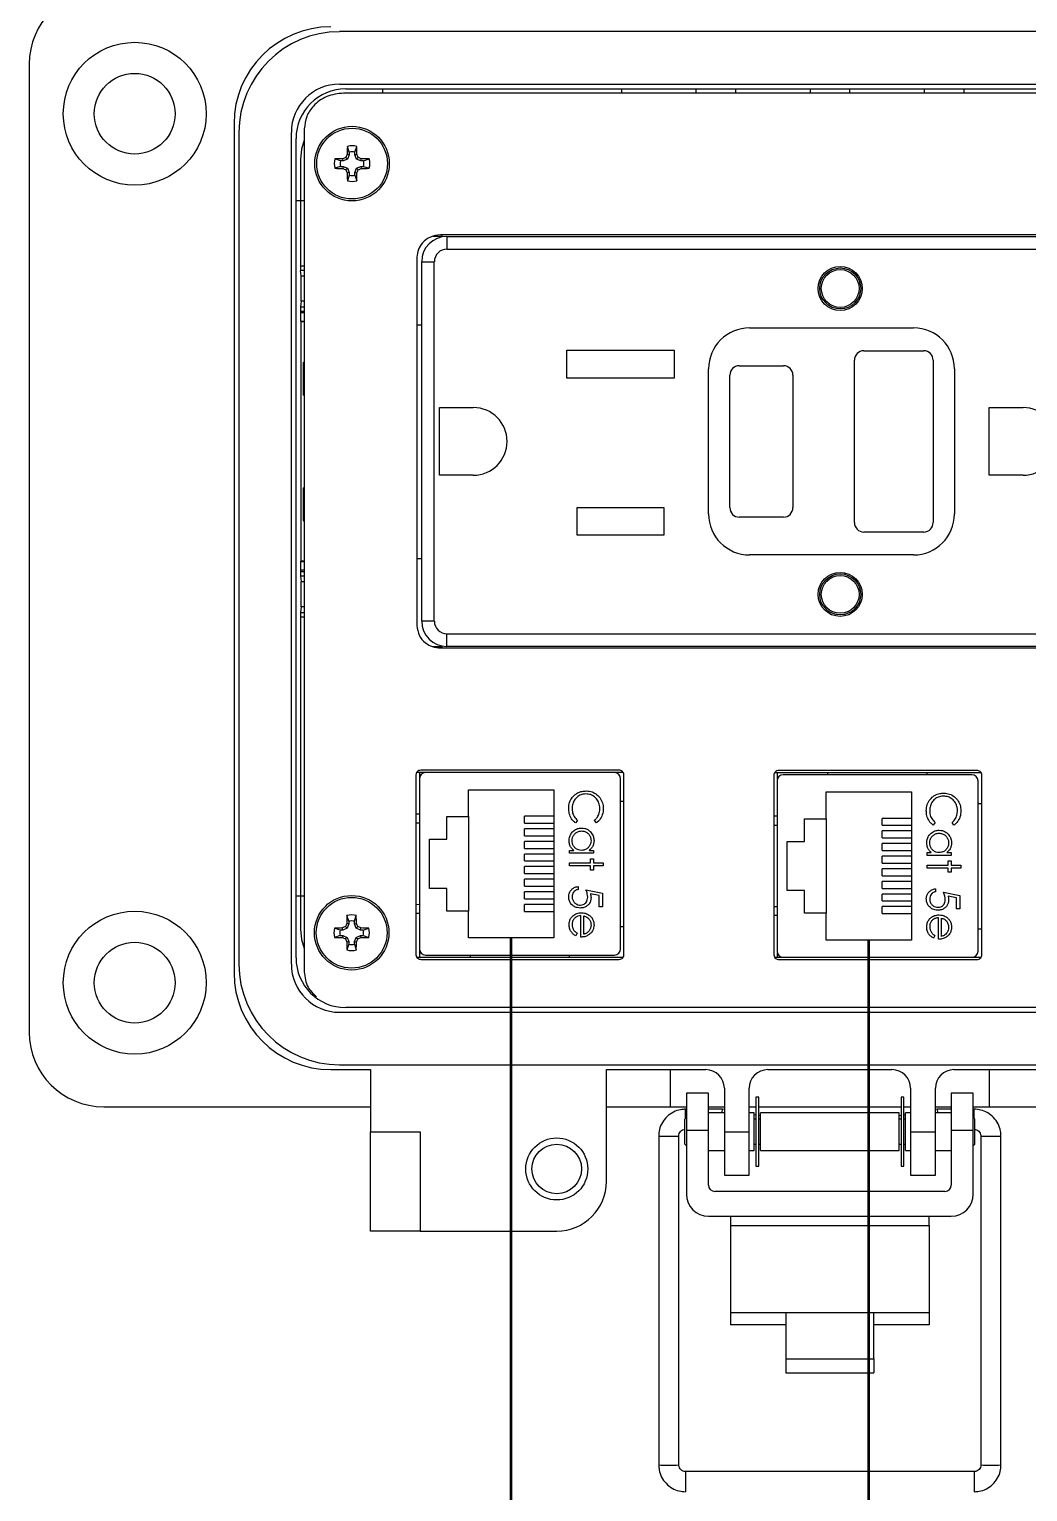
# Model space of a CAD drawing. Header units: inches. Extents: x 0 to 34, y 0 to 22.
# Drawn here: x 3.371 to 4.427, y 11.366 to 12.912 of the extents above; entities that cross this region are included whole.
import ezdxf

# ---------------------------------------------------------------- set-up
doc = ezdxf.new("R2010")
doc.units = ezdxf.units.IN
doc.header["$MEASUREMENT"] = 0
doc.layers.add('ETHERNET', color=150, linetype='Continuous', lineweight=50)

msp = doc.modelspace()

# ---------------------------------------------------------------- linework, layer by layer
at = {"color": 7, "linetype": 'Continuous', "lineweight": 25}
for p, q in [((4.7358, 12.9098), (3.6991, 12.9098)), ((3.371, 12.8755), (3.371, 11.8519)), ((3.6991, 12.8544), (4.7358, 12.8544)), ((3.7056, 12.8493), (4.7293, 12.8493)), ((3.745, 12.8448), (3.745, 12.8493)), ((3.997, 12.8493), (3.997, 12.8448)), ((4.0757, 12.8493), (4.0757, 12.8448)), ((4.1177, 12.8493), (4.1177, 12.8448)), ((4.1965, 12.8493), (4.1965, 12.8448)), ((4.2384, 12.8493), (4.2384, 12.8448)), ((4.3172, 12.8493), (4.3172, 12.8448)), ((4.3592, 12.8493), (4.3592, 12.8448)), ((4.7401, 12.8448), (3.7034, 12.8448)), ((3.5875, 12.8125), (3.5875, 11.9149)), ((3.5926, 12.8033), (3.5926, 11.9241)), ((3.648, 12.8033), (3.648, 11.9241)), ((3.6618, 12.8069), (3.6618, 11.916)), ((3.6531, 11.9306), (3.6531, 12.7968)), ((3.7094, 12.7825), (3.7073, 12.7885)), ((3.7152, 12.7825), (3.7172, 12.7885)), ((3.6578, 12.7746), (3.6578, 12.6623)), ((3.7001, 12.7732), (3.6941, 12.7753)), ((3.7029, 12.7732), (3.7001, 12.7732)), ((3.7029, 12.7732), (3.7024, 12.7755)), ((3.7075, 12.7751), (3.7029, 12.7732)), ((3.7075, 12.7751), (3.7057, 12.7768)), ((3.7094, 12.7797), (3.7071, 12.7801)), ((3.7094, 12.7797), (3.7075, 12.7751)), ((3.7094, 12.7825), (3.7094, 12.7797)), ((3.7152, 12.7797), (3.7152, 12.7825)), ((3.7152, 12.7797), (3.7174, 12.7801)), ((3.7171, 12.7751), (3.7152, 12.7797)), ((3.7171, 12.7751), (3.7188, 12.7768)), ((3.7216, 12.7732), (3.7171, 12.7751)), ((3.7216, 12.7732), (3.7221, 12.7755)), ((3.7244, 12.7732), (3.7216, 12.7732)), ((3.7244, 12.7732), (3.7304, 12.7753)), ((3.7001, 12.7674), (3.6941, 12.7653)), ((3.7001, 12.7674), (3.7029, 12.7674)), ((3.7029, 12.7674), (3.7024, 12.7651)), ((3.7029, 12.7674), (3.7075, 12.7655)), ((3.7075, 12.7655), (3.7057, 12.7638)), ((3.7094, 12.7609), (3.7071, 12.7605)), ((3.7094, 12.7581), (3.7073, 12.7521)), ((3.7075, 12.7655), (3.7094, 12.7609)), ((3.7094, 12.7609), (3.7094, 12.7581)), ((3.7152, 12.7609), (3.7171, 12.7655)), ((3.7152, 12.7609), (3.7174, 12.7605)), ((3.7152, 12.7581), (3.7152, 12.7609)), ((3.7152, 12.7581), (3.7172, 12.7521)), ((3.7171, 12.7655), (3.7216, 12.7674)), ((3.7171, 12.7655), (3.7188, 12.7638)), ((3.7216, 12.7674), (3.7221, 12.7651)), ((3.7216, 12.7674), (3.7244, 12.7674)), ((3.7244, 12.7674), (3.7304, 12.7653)), ((3.6531, 12.7312), (3.6618, 12.7312)), ((3.8077, 12.6933), (3.7981, 12.6933)), ((4.6326, 12.6949), (3.8059, 12.6949)), ((4.6326, 12.6949), (3.8059, 12.6949)), ((3.8077, 12.6933), (3.8077, 12.6949)), ((3.8126, 12.6933), (3.8126, 12.6799)), ((3.8126, 12.6933), (4.6259, 12.6933)), ((3.8126, 12.6799), (4.6259, 12.6799)), ((3.7809, 12.6714), (3.7809, 12.2819)), ((3.7859, 12.2866), (3.7859, 12.6666)), ((3.7859, 12.6666), (3.7992, 12.6666)), ((3.7992, 12.2866), (3.7992, 12.6666)), ((3.6585, 12.6516), (3.6579, 12.6573)), ((3.6585, 12.6516), (3.6618, 12.6516)), ((3.6585, 12.6247), (3.6585, 12.6516)), ((3.6585, 12.6247), (3.6579, 12.619)), ((3.6618, 12.6247), (3.6585, 12.6247)), ((3.6578, 12.614), (3.6578, 12.6128)), ((3.6579, 12.6035), (3.658, 12.6033)), ((3.658, 12.6033), (3.6618, 12.6033)), ((3.658, 12.6033), (3.658, 12.3499)), ((3.7809, 12.5999), (3.7859, 12.5999)), ((4.1326, 12.5966), (4.3059, 12.5966)), ((3.9394, 12.5729), (4.0527, 12.5729)), ((3.9394, 12.5436), (3.9394, 12.5729)), ((4.0527, 12.5729), (4.0527, 12.5436)), ((4.2534, 12.5724), (4.3167, 12.5724)), ((3.6609, 12.5599), (3.6618, 12.5608)), ((3.6609, 12.5255), (3.6609, 12.5599)), ((4.1217, 12.5566), (4.1684, 12.5566)), ((4.2434, 12.3908), (4.2434, 12.5624)), ((4.3267, 12.5624), (4.3267, 12.3908)), ((4.0527, 12.5436), (3.9394, 12.5436)), ((4.0892, 12.3999), (4.0892, 12.5533)), ((4.1117, 12.4066), (4.1117, 12.5466)), ((4.1784, 12.5466), (4.1784, 12.4066)), ((4.3492, 12.5533), (4.3492, 12.3999)), ((3.6609, 12.5255), (3.6618, 12.5257)), ((3.8046, 12.5124), (3.8404, 12.5124)), ((3.8046, 12.4408), (3.8046, 12.5124)), ((4.3859, 12.5124), (4.4217, 12.5124)), ((4.3859, 12.4408), (4.3859, 12.5124)), ((3.8404, 12.4408), (3.8046, 12.4408)), ((4.4217, 12.4408), (4.3859, 12.4408)), ((3.6609, 12.3933), (3.6609, 12.4277)), ((3.6618, 12.4275), (3.6609, 12.4277)), ((3.9502, 12.4069), (4.0419, 12.4069)), ((3.9502, 12.3776), (3.9502, 12.4069)), ((4.0419, 12.4069), (4.0419, 12.3776)), ((3.6618, 12.3924), (3.6609, 12.3933)), ((4.1684, 12.3966), (4.1217, 12.3966)), ((4.0419, 12.3776), (3.9502, 12.3776)), ((4.3167, 12.3808), (4.2534, 12.3808)), ((4.3059, 12.3566), (4.1326, 12.3566)), ((3.6578, 12.3404), (3.6578, 12.3392)), ((3.6579, 12.3498), (3.658, 12.3499)), ((3.6618, 12.3499), (3.658, 12.3499)), ((3.7859, 12.3524), (3.7809, 12.3524)), ((3.6579, 12.3343), (3.6585, 12.3285)), ((3.6585, 12.3285), (3.6618, 12.3285)), ((3.6585, 12.3016), (3.6585, 12.3285)), ((3.6585, 12.3016), (3.6579, 12.2959)), ((3.6618, 12.3016), (3.6585, 12.3016)), ((3.6578, 12.2909), (3.6578, 11.9609)), ((3.7992, 12.2866), (3.7859, 12.2866)), ((3.8126, 12.2733), (4.6259, 12.2733)), ((3.8126, 12.2599), (3.8126, 12.2733)), ((3.7969, 12.2599), (3.8077, 12.2599)), ((3.8059, 12.2583), (4.6326, 12.2583)), ((3.8077, 12.2583), (3.8077, 12.2599)), ((4.6259, 12.2599), (3.8126, 12.2599)), ((3.7798, 12.124), (3.7798, 11.934)), ((3.7901, 12.1265), (3.7806, 12.1265)), ((3.7835, 12.1265), (3.7835, 11.9315)), ((3.9944, 12.129), (3.7852, 12.129)), ((3.9896, 12.1265), (3.7901, 12.1265)), ((3.999, 12.1265), (3.9896, 12.1265)), ((3.9998, 11.934), (3.9998, 12.124)), ((4.1583, 12.1238), (4.1583, 11.9338)), ((4.3774, 12.1263), (4.1591, 12.1263)), ((4.1619, 12.1263), (4.1619, 12.1197)), ((4.3729, 12.1288), (4.1636, 12.1288)), ((4.3676, 12.1242), (4.1682, 12.1242)), ((4.2154, 12.1242), (4.2154, 12.1263)), ((4.3204, 12.1242), (4.3204, 12.1263)), ((4.3783, 11.9338), (4.3783, 12.1238)), ((3.7835, 12.12), (3.7835, 11.9402)), ((3.8355, 12.1084), (3.9255, 12.1084)), ((3.8355, 12.0801), (3.8355, 12.1084)), ((3.9255, 12.1084), (3.9255, 11.9517)), ((3.9961, 11.9402), (3.9961, 12.12)), ((4.1616, 12.1177), (4.1616, 11.9379)), ((4.2136, 12.1061), (4.3036, 12.1061)), ((4.2136, 12.0778), (4.2136, 12.1061)), ((4.3036, 12.1061), (4.3036, 11.9494)), ((4.3742, 11.9379), (4.3742, 12.1177)), ((3.9961, 12.0964), (3.9998, 12.0964)), ((4.3742, 12.094), (4.3783, 12.094)), ((3.7835, 12.0826), (3.7798, 12.0826)), ((3.8125, 12.0801), (3.8355, 12.0801)), ((3.8125, 12.0561), (3.8125, 12.0801)), ((3.8355, 12.0801), (3.8355, 11.9801)), ((3.8946, 12.0731), (3.8946, 12.0804)), ((3.9255, 12.0804), (3.8946, 12.0804)), ((3.9507, 12.076), (3.9486, 12.0733)), ((3.9706, 12.0733), (3.9685, 12.076)), ((4.1616, 12.0803), (4.1583, 12.0803)), ((4.1906, 12.0778), (4.2136, 12.0778)), ((4.1906, 12.0538), (4.1906, 12.0778)), ((4.2136, 12.0778), (4.2136, 11.9778)), ((4.2727, 12.0708), (4.2727, 12.0781)), ((4.3036, 12.0781), (4.2727, 12.0781)), ((3.8946, 12.0731), (3.9255, 12.0731)), ((3.8946, 12.0597), (3.8946, 12.0671)), ((3.9255, 12.0671), (3.8946, 12.0671)), ((3.8946, 12.0597), (3.9255, 12.0597)), ((4.2727, 12.0708), (4.3036, 12.0708)), ((4.2727, 12.0574), (4.2727, 12.0648)), ((4.3036, 12.0648), (4.2727, 12.0648)), ((4.3288, 12.0737), (4.3267, 12.0709)), ((4.3487, 12.0709), (4.3466, 12.0737)), ((3.7942, 12.0561), (3.8125, 12.0561)), ((3.7942, 12.0041), (3.7942, 12.0561)), ((3.8946, 12.0464), (3.8946, 12.0538)), ((3.9255, 12.0538), (3.8946, 12.0538)), ((3.8946, 12.0464), (3.9255, 12.0464)), ((3.9423, 12.0443), (3.9466, 12.0443)), ((3.9423, 12.0412), (3.9423, 12.0443)), ((3.9629, 12.0443), (3.9676, 12.0443)), ((3.9676, 12.0443), (3.9676, 12.0412)), ((4.1723, 12.0538), (4.1906, 12.0538)), ((4.1723, 12.0018), (4.1723, 12.0538)), ((4.2727, 12.0574), (4.3036, 12.0574)), ((4.2727, 12.0441), (4.2727, 12.0514)), ((4.3036, 12.0514), (4.2727, 12.0514)), ((4.2727, 12.0441), (4.3036, 12.0441)), ((3.8946, 12.0331), (3.8946, 12.0404)), ((3.9255, 12.0404), (3.8946, 12.0404)), ((3.8946, 12.0331), (3.9255, 12.0331)), ((3.9676, 12.0412), (3.9423, 12.0412)), ((3.9423, 12.031), (3.9645, 12.031)), ((3.9423, 12.0279), (3.9423, 12.031)), ((3.9645, 12.0354), (3.9676, 12.0354)), ((3.9645, 12.031), (3.9645, 12.0354)), ((3.9676, 12.0354), (3.9676, 12.031)), ((3.9676, 12.031), (3.9779, 12.031)), ((3.9779, 12.031), (3.9779, 12.0279)), ((4.2727, 12.0308), (4.2727, 12.0381)), ((4.3036, 12.0381), (4.2727, 12.0381)), ((4.2727, 12.0308), (4.3036, 12.0308)), ((4.3203, 12.042), (4.3247, 12.042)), ((4.3203, 12.0389), (4.3203, 12.042)), ((4.3457, 12.0389), (4.3203, 12.0389)), ((4.3203, 12.0286), (4.3426, 12.0286)), ((4.3203, 12.0255), (4.3203, 12.0286)), ((4.341, 12.042), (4.3457, 12.042)), ((4.3426, 12.0331), (4.3457, 12.0331)), ((4.3426, 12.0286), (4.3426, 12.0331)), ((4.3457, 12.042), (4.3457, 12.0389)), ((4.3457, 12.0331), (4.3457, 12.0286)), ((4.3457, 12.0286), (4.3559, 12.0286)), ((4.3559, 12.0286), (4.3559, 12.0255)), ((3.8946, 12.0197), (3.8946, 12.0271)), ((3.9255, 12.0271), (3.8946, 12.0271)), ((3.8946, 12.0197), (3.9255, 12.0197)), ((3.8946, 12.0064), (3.8946, 12.0138)), ((3.9255, 12.0138), (3.8946, 12.0138)), ((3.9645, 12.0279), (3.9423, 12.0279)), ((3.9645, 12.0234), (3.9645, 12.0279)), ((3.9676, 12.0234), (3.9645, 12.0234)), ((3.9676, 12.0279), (3.9676, 12.0234)), ((3.9779, 12.0279), (3.9676, 12.0279)), ((4.2727, 12.0174), (4.2727, 12.0248)), ((4.3036, 12.0248), (4.2727, 12.0248)), ((4.2727, 12.0174), (4.3036, 12.0174)), ((4.3426, 12.0255), (4.3203, 12.0255)), ((4.3426, 12.0211), (4.3426, 12.0255)), ((4.3457, 12.0211), (4.3426, 12.0211)), ((4.3457, 12.0255), (4.3457, 12.0211)), ((4.3559, 12.0255), (4.3457, 12.0255)), ((3.8125, 12.0041), (3.7942, 12.0041)), ((3.8125, 11.9801), (3.8125, 12.0041)), ((3.8946, 12.0064), (3.9255, 12.0064)), ((3.8946, 11.9931), (3.8946, 12.0004)), ((3.9255, 12.0004), (3.8946, 12.0004)), ((3.9512, 12.006), (3.9512, 12.0029)), ((3.9596, 12.0025), (3.977, 11.9989)), ((3.9734, 11.9965), (3.9643, 11.9984)), ((3.977, 11.9989), (3.977, 11.9847)), ((4.1906, 12.0018), (4.1723, 12.0018)), ((4.1906, 11.9778), (4.1906, 12.0018)), ((4.2727, 12.0041), (4.2727, 12.0114)), ((4.3036, 12.0114), (4.2727, 12.0114)), ((4.2727, 12.0041), (4.3036, 12.0041)), ((4.2727, 11.9908), (4.2727, 11.9981)), ((4.3036, 11.9981), (4.2727, 11.9981)), ((4.3292, 12.0037), (4.3292, 12.0006)), ((4.3377, 12.0002), (4.355, 11.9966)), ((3.6531, 11.9962), (3.6618, 11.9962)), ((3.8946, 11.9931), (3.9255, 11.9931)), ((3.8946, 11.9797), (3.8946, 11.9871)), ((3.9255, 11.9871), (3.8946, 11.9871)), ((3.9734, 11.9847), (3.9734, 11.9965)), ((3.977, 11.9847), (3.9734, 11.9847)), ((4.2727, 11.9908), (4.3036, 11.9908)), ((4.2727, 11.9774), (4.2727, 11.9848)), ((4.3036, 11.9848), (4.2727, 11.9848)), ((4.3515, 11.9942), (4.3424, 11.996)), ((4.3515, 11.9824), (4.3515, 11.9942)), ((4.355, 11.9824), (4.3515, 11.9824)), ((4.355, 11.9966), (4.355, 11.9824)), ((3.709, 11.9665), (3.7067, 11.967)), ((3.709, 11.9693), (3.7069, 11.9753)), ((3.709, 11.9665), (3.7071, 11.962)), ((3.709, 11.9693), (3.709, 11.9665)), ((3.7148, 11.9693), (3.7168, 11.9753)), ((3.7148, 11.9665), (3.7148, 11.9693)), ((3.7148, 11.9665), (3.717, 11.967)), ((3.7167, 11.962), (3.7148, 11.9665)), ((3.7835, 11.9776), (3.7798, 11.9776)), ((3.8355, 11.9801), (3.8125, 11.9801)), ((3.8355, 11.9517), (3.8355, 11.9801)), ((3.8946, 11.9797), (3.9255, 11.9797)), ((3.9543, 11.9526), (3.9543, 11.9753)), ((3.9574, 11.9557), (3.9574, 11.975)), ((4.1616, 11.9753), (4.1583, 11.9753)), ((4.2136, 11.9778), (4.1906, 11.9778)), ((4.2136, 11.9494), (4.2136, 11.9778)), ((4.2727, 11.9774), (4.3036, 11.9774)), ((4.3323, 11.9503), (4.3323, 11.973)), ((4.3355, 11.9534), (4.3355, 11.9727)), ((3.6997, 11.9601), (3.6937, 11.9621)), ((3.6997, 11.9542), (3.6937, 11.9522)), ((3.7025, 11.9601), (3.6997, 11.9601)), ((3.6997, 11.9542), (3.7025, 11.9542)), ((3.7025, 11.9601), (3.702, 11.9623)), ((3.7025, 11.9542), (3.702, 11.952)), ((3.7071, 11.962), (3.7025, 11.9601)), ((3.7025, 11.9542), (3.7071, 11.9523)), ((3.7071, 11.962), (3.7053, 11.9637)), ((3.7071, 11.9523), (3.7053, 11.9506)), ((3.7071, 11.9523), (3.709, 11.9478)), ((3.7148, 11.9478), (3.7167, 11.9523)), ((3.7167, 11.962), (3.7184, 11.9637)), ((3.7212, 11.9601), (3.7167, 11.962)), ((3.7167, 11.9523), (3.7212, 11.9542)), ((3.7167, 11.9523), (3.7184, 11.9506)), ((3.7212, 11.9601), (3.7217, 11.9623)), ((3.724, 11.9601), (3.7212, 11.9601)), ((3.7212, 11.9542), (3.7217, 11.952)), ((3.7212, 11.9542), (3.724, 11.9542)), ((3.724, 11.9601), (3.73, 11.9621)), ((3.724, 11.9542), (3.73, 11.9522)), ((3.9255, 11.9517), (3.8355, 11.9517)), ((3.9503, 11.9567), (3.9488, 11.954)), ((3.9961, 11.9638), (3.9998, 11.9638)), ((4.3283, 11.9544), (4.3269, 11.9516)), ((4.3742, 11.9615), (4.3783, 11.9615)), ((3.709, 11.9478), (3.7067, 11.9473)), ((3.709, 11.945), (3.7069, 11.939)), ((3.709, 11.9478), (3.709, 11.945)), ((3.7148, 11.9478), (3.717, 11.9473)), ((3.7148, 11.945), (3.7148, 11.9478)), ((3.7148, 11.945), (3.7168, 11.939)), ((4.1619, 11.9358), (4.1619, 11.9313)), ((4.3036, 11.9494), (4.2136, 11.9494)), ((3.7806, 11.9315), (3.999, 11.9315)), ((3.7852, 11.929), (3.9944, 11.929)), ((3.7901, 11.9336), (3.9896, 11.9336)), ((3.8373, 11.9336), (3.8373, 11.9315)), ((3.9423, 11.9315), (3.9423, 11.9336)), ((4.1591, 11.9313), (4.1682, 11.9313)), ((4.1636, 11.9288), (4.3729, 11.9288)), ((4.1682, 11.9313), (4.3676, 11.9313)), ((4.3676, 11.9313), (4.3774, 11.9313)), ((4.7293, 11.8781), (3.7056, 11.8781)), ((4.7358, 11.873), (3.6991, 11.873)), ((3.6899, 11.8125), (3.7319, 11.8125)), ((3.6991, 11.8176), (4.7358, 11.8176)), ((3.7319, 11.8125), (3.7319, 11.7469)), ((3.9812, 11.8125), (4.0862, 11.8125)), ((3.9812, 11.6944), (3.9812, 11.8125)), ((4.0491, 11.7731), (4.0491, 11.8125)), ((4.1518, 11.8125), (4.2831, 11.8125)), ((4.3487, 11.8125), (4.745, 11.8125)), ((4.3858, 11.8125), (4.3858, 11.7731)), ((4.0891, 11.7876), (4.0658, 11.7876)), ((4.0658, 11.7876), (4.0658, 11.7482)), ((4.0891, 11.7482), (4.0891, 11.7876)), ((4.1059, 11.7928), (4.1059, 11.7469)), ((4.1321, 11.7469), (4.1321, 11.7928)), ((4.1422, 11.7835), (4.1393, 11.7835)), ((4.1393, 11.7835), (4.1393, 11.7103)), ((4.1422, 11.7103), (4.1422, 11.7835)), ((4.2956, 11.7835), (4.2927, 11.7835)), ((4.2927, 11.7835), (4.2927, 11.7103)), ((4.2956, 11.7103), (4.2956, 11.7835)), ((4.3028, 11.7928), (4.3028, 11.7469)), ((4.329, 11.7469), (4.329, 11.7928)), ((4.3691, 11.7876), (4.3458, 11.7876)), ((4.3458, 11.7876), (4.3458, 11.7482)), ((4.3691, 11.7482), (4.3691, 11.7876)), ((3.4497, 11.7731), (3.7319, 11.7731)), ((3.9812, 11.7731), (4.0491, 11.7731)), ((4.0491, 11.7731), (4.0658, 11.7731)), ((4.0658, 11.7707), (4.0649, 11.7707)), ((4.0891, 11.7731), (4.1059, 11.7731)), ((4.1039, 11.7707), (4.0891, 11.7707)), ((4.1059, 11.7669), (4.0891, 11.7669)), ((4.1059, 11.7703), (4.1039, 11.7707)), ((4.1321, 11.7731), (4.1393, 11.7731)), ((4.1374, 11.7669), (4.1321, 11.7669)), ((4.1374, 11.7469), (4.1374, 11.7669)), ((4.1422, 11.7731), (4.2927, 11.7731)), ((4.2908, 11.7669), (4.1441, 11.7669)), ((4.1441, 11.7469), (4.1441, 11.7669)), ((4.2908, 11.7469), (4.2908, 11.7669)), ((4.2956, 11.7731), (4.3028, 11.7731)), ((4.3028, 11.7669), (4.2975, 11.7669)), ((4.2975, 11.7469), (4.2975, 11.7669)), ((4.329, 11.7731), (4.3458, 11.7731)), ((4.331, 11.7707), (4.329, 11.7703)), ((4.3458, 11.7669), (4.329, 11.7669)), ((4.3458, 11.7707), (4.331, 11.7707)), ((4.3691, 11.7731), (4.3858, 11.7731)), ((4.37, 11.7707), (4.3691, 11.7707)), ((4.3858, 11.7731), (4.9852, 11.7731)), ((4.0658, 11.762), (4.0641, 11.7602)), ((4.0641, 11.7336), (4.0641, 11.7602)), ((4.1393, 11.7644), (4.1374, 11.7648)), ((4.1393, 11.7602), (4.1374, 11.7602)), ((4.1441, 11.7636), (4.1422, 11.7639)), ((4.1441, 11.7602), (4.1422, 11.7602)), ((4.2927, 11.7639), (4.2908, 11.7636)), ((4.2927, 11.7602), (4.2908, 11.7602)), ((4.2975, 11.7648), (4.2956, 11.7644)), ((4.2975, 11.7602), (4.2956, 11.7602)), ((4.3709, 11.7602), (4.3691, 11.762)), ((4.3709, 11.7469), (4.3709, 11.7602)), ((3.7319, 11.7469), (3.7844, 11.7469)), ((3.7319, 11.6419), (3.7319, 11.7469)), ((3.7844, 11.7469), (3.7844, 11.6419)), ((4.0365, 11.7423), (4.0365, 11.3946)), ((4.0578, 11.3946), (4.0578, 11.7423)), ((4.0658, 11.7482), (4.0658, 11.6808)), ((4.0891, 11.7482), (4.0658, 11.7482)), ((4.0891, 11.6904), (4.0891, 11.7482)), ((4.1059, 11.7469), (4.1321, 11.7469)), ((4.1059, 11.7469), (4.1059, 11.701)), ((4.1321, 11.701), (4.1321, 11.7469)), ((4.1374, 11.7269), (4.1374, 11.7469)), ((4.1441, 11.7269), (4.1441, 11.7469)), ((4.2908, 11.7269), (4.2908, 11.7469)), ((4.2975, 11.7269), (4.2975, 11.7469)), ((4.3028, 11.7469), (4.329, 11.7469)), ((4.3028, 11.7469), (4.3028, 11.701)), ((4.329, 11.701), (4.329, 11.7469)), ((4.3691, 11.7482), (4.3458, 11.7482)), ((4.3458, 11.7482), (4.3458, 11.6904)), ((4.3691, 11.6808), (4.3691, 11.7482)), ((4.3709, 11.7336), (4.3709, 11.7469)), ((4.3771, 11.7423), (4.3771, 11.3946)), ((4.3984, 11.3946), (4.3984, 11.7423)), ((4.0641, 11.7336), (4.0658, 11.7318)), ((4.0891, 11.7269), (4.1059, 11.7269)), ((4.1321, 11.7269), (4.1374, 11.7269)), ((4.1374, 11.7336), (4.1393, 11.7336)), ((4.1422, 11.7336), (4.1441, 11.7336)), ((4.1441, 11.7269), (4.2908, 11.7269)), ((4.2908, 11.7336), (4.2927, 11.7336)), ((4.2956, 11.7336), (4.2975, 11.7336)), ((4.2975, 11.7269), (4.3028, 11.7269)), ((4.329, 11.7269), (4.3458, 11.7269)), ((4.3691, 11.7318), (4.3709, 11.7336)), ((4.1393, 11.7103), (4.1422, 11.7103)), ((4.2927, 11.7103), (4.2956, 11.7103)), ((4.1059, 11.701), (4.1321, 11.701)), ((4.3028, 11.701), (4.329, 11.701)), ((4.3391, 11.6837), (4.0958, 11.6837)), ((4.0891, 11.6575), (4.3458, 11.6575)), ((4.1125, 11.6575), (4.1125, 11.6476)), ((4.3225, 11.6476), (4.3225, 11.6575)), ((3.7844, 11.6419), (3.7319, 11.6419)), ((3.7844, 11.6419), (3.9287, 11.6419)), ((4.1125, 11.6476), (4.1125, 11.5559)), ((4.1125, 11.6476), (4.3225, 11.6476)), ((4.3225, 11.6476), (4.3225, 11.5559)), ((4.1125, 11.5559), (4.1708, 11.5559)), ((4.1125, 11.5559), (4.1125, 11.5427)), ((4.1708, 11.5559), (4.2641, 11.5559)), ((4.1708, 11.5559), (4.1708, 11.5068)), ((4.2641, 11.5068), (4.2641, 11.5559)), ((4.2641, 11.5559), (4.3225, 11.5559)), ((4.3225, 11.5559), (4.3225, 11.5427)), ((4.1708, 11.5427), (4.1125, 11.5427)), ((4.3225, 11.5427), (4.2641, 11.5427)), ((4.1708, 11.5068), (4.2641, 11.5068)), ((4.1708, 11.5068), (4.1708, 11.492)), ((4.2641, 11.5068), (4.2641, 11.492)), ((4.1708, 11.492), (4.2641, 11.492)), ((4.37, 11.3876), (4.0649, 11.3876))]:
    msp.add_line(p, q, dxfattribs=at)
at = {"color": 8, "linetype": 'Continuous', "lineweight": 25}
for p, q in [((3.6578, 12.6623), (3.6618, 12.6623)), ((3.6618, 12.6573), (3.6579, 12.6573)), ((3.6579, 12.619), (3.6618, 12.619)), ((3.6618, 12.614), (3.6578, 12.614)), ((3.6578, 12.6128), (3.6618, 12.6128)), ((3.6618, 12.6035), (3.6579, 12.6035)), ((3.6618, 12.3404), (3.6578, 12.3404)), ((3.6578, 12.3392), (3.6618, 12.3392)), ((3.6579, 12.3498), (3.6618, 12.3498)), ((3.6618, 12.3343), (3.6579, 12.3343)), ((3.6579, 12.2959), (3.6618, 12.2959)), ((3.6618, 12.2909), (3.6578, 12.2909)), ((3.7835, 12.073), (3.7798, 12.0729)), ((4.1616, 12.0707), (4.1583, 12.0706)), ((3.7798, 11.9873), (3.7835, 11.9871)), ((4.1583, 11.985), (4.1616, 11.9848)), ((4.0649, 11.7611), (4.0649, 11.7707)), ((4.37, 11.7611), (4.37, 11.7707)), ((4.0649, 11.3876), (4.0649, 11.3663)), ((4.37, 11.3876), (4.37, 11.3663))]:
    msp.add_line(p, q, dxfattribs=at)
at = {"color": 7, "linetype": 'Continuous', "lineweight": 25, "flags": 128}
for points in [[(3.6618, 12.7952), (3.6589, 12.7856), (3.6578, 12.7746)], [(3.6578, 11.9609), (3.6589, 11.95), (3.6618, 11.9404)]]:
    msp.add_lwpolyline(points, dxfattribs=at)
at = {"color": 7, "linetype": 'Continuous', "lineweight": 25}
for centre, radius in [((3.4825, 12.823), 0.0755), ((3.4825, 12.823), 0.0427), ((3.7123, 12.7703), 0.0394), ((3.7123, 12.7703), 0.0374), ((4.2284, 12.6383), 0.0233), ((4.2284, 12.6383), 0.0217), ((4.2284, 12.6383), 0.02), ((4.2284, 12.3149), 0.0233), ((4.2284, 12.3149), 0.0217), ((4.2284, 12.3149), 0.02), ((3.7119, 11.9572), 0.0394), ((3.7119, 11.9572), 0.0374), ((3.4825, 11.9044), 0.0755), ((3.4825, 11.9044), 0.0427), ((3.9287, 11.7075), 0.0328), ((3.9287, 11.7075), 0.0262)]:
    msp.add_circle(centre, radius, dxfattribs=at)
for centre, radius, start, end in [((3.4497, 12.8755), 0.0787, 90, 180), ((3.6899, 12.8125), 0.1024, 90, 180), ((3.6991, 12.8033), 0.1064, 90, 180), ((3.6991, 12.8033), 0.051, 90, 180), ((3.7056, 12.7968), 0.0525, 90, 180), ((4.303, 12.7711), 0.5959, 178.333, 179.1348), ((3.7123, 12.7703), 0.0188, 74.6957, 105.3043), ((3.1216, 12.7711), 0.5959, 0.8652, 1.667), ((3.7123, 12.7703), 0.0188, 164.6957, 195.3043), ((3.7114, 12.1796), 0.5959, 90.8652, 91.667), ((3.7123, 12.7703), 0.0125, 166.5643, 193.4357), ((3.9558, 12.1823), 0.645, 112.8106, 113.127), ((4.3003, 12.5268), 0.645, 156.873, 157.1894), ((3.7123, 12.7703), 0.0125, 76.5643, 103.4357), ((3.1242, 12.5268), 0.645, 22.8106, 23.127), ((3.4688, 12.1823), 0.645, 66.873, 67.1894), ((3.7131, 12.1796), 0.5959, 88.333, 89.1348), ((3.7123, 12.7703), 0.0125, 346.5643, 13.4357), ((3.7123, 12.7703), 0.0188, 344.6957, 15.3043), ((3.7114, 13.361), 0.5959, 268.333, 269.1348), ((3.9558, 13.3583), 0.645, 246.873, 247.1894), ((4.3003, 13.0138), 0.645, 202.8106, 203.127), ((4.303, 12.7695), 0.5959, 180.8652, 181.667), ((3.7123, 12.7703), 0.0125, 256.5643, 283.4357), ((3.1216, 12.7695), 0.5959, 358.333, 359.1348), ((3.1242, 13.0138), 0.645, 336.873, 337.1894), ((3.4688, 13.3583), 0.645, 292.8106, 293.127), ((3.7131, 13.361), 0.5959, 270.8652, 271.667), ((3.7123, 12.7703), 0.0188, 254.6957, 285.3043), ((3.8126, 12.6666), 0.0267, 90, 180), ((3.8126, 12.6666), 0.0133, 90, 180), ((4.1326, 12.5533), 0.0433, 90, 180), ((4.3059, 12.5533), 0.0433, 0, 90), ((4.2534, 12.5624), 0.01, 90, 180), ((4.3167, 12.5624), 0.01, 0, 90), ((4.1217, 12.5466), 0.01, 90, 180), ((4.1684, 12.5466), 0.01, 0, 90), ((3.8404, 12.4766), 0.0358, 270, 90), ((4.4217, 12.4766), 0.0358, 270, 90), ((4.1326, 12.3999), 0.0433, 180, 270), ((4.1217, 12.4066), 0.01, 180, 270), ((4.1684, 12.4066), 0.01, 270, 0), ((4.3059, 12.3999), 0.0433, 270, 0), ((4.2534, 12.3908), 0.01, 180, 270), ((4.3167, 12.3908), 0.01, 270, 0), ((3.8126, 12.2866), 0.0267, 180, 270), ((3.8126, 12.2866), 0.0133, 180, 270), ((3.7901, 12.12), 0.00656, 90, 180), ((3.9896, 12.12), 0.00656, 0, 90), ((4.1682, 12.1177), 0.00656, 90, 180), ((4.3676, 12.1177), 0.00656, 0, 90), ((4.2999, 11.7136), 0.645, 156.873, 157.1894), ((4.3026, 11.958), 0.5959, 178.333, 179.1348), ((3.7119, 11.9572), 0.0188, 74.6957, 105.3043), ((3.7119, 11.9572), 0.0125, 76.5643, 103.4357), ((3.1211, 11.958), 0.5959, 0.8652, 1.667), ((3.1238, 11.7136), 0.645, 22.8106, 23.127), ((3.7119, 11.9572), 0.0188, 164.6957, 195.3043), ((3.711, 11.3664), 0.5959, 90.8652, 91.667), ((3.711, 12.5479), 0.5959, 268.333, 269.1348), ((3.7119, 11.9572), 0.0125, 166.5643, 193.4357), ((3.9554, 11.3691), 0.645, 112.8106, 113.127), ((3.9554, 12.5452), 0.645, 246.873, 247.1894), ((3.4683, 11.3691), 0.645, 66.873, 67.1894), ((3.4683, 12.5452), 0.645, 292.8106, 293.127), ((3.7127, 11.3664), 0.5959, 88.333, 89.1348), ((3.7127, 12.5479), 0.5959, 270.8652, 271.667), ((3.7119, 11.9572), 0.0125, 346.5643, 13.4357), ((3.7119, 11.9572), 0.0188, 344.6957, 15.3043), ((4.2999, 12.2007), 0.645, 202.8106, 203.127), ((4.3026, 11.9563), 0.5959, 180.8652, 181.667), ((3.7119, 11.9572), 0.0188, 254.6957, 285.3043), ((3.7119, 11.9572), 0.0125, 256.5643, 283.4357), ((3.1211, 11.9563), 0.5959, 358.333, 359.1348), ((3.1238, 12.2007), 0.645, 336.873, 337.1894), ((3.7901, 11.9402), 0.00656, 180, 270), ((3.9896, 11.9402), 0.00656, 270, 0), ((4.1682, 11.9379), 0.00656, 180, 270), ((4.3676, 11.9379), 0.00656, 270, 0), ((3.6991, 11.9241), 0.1064, 180, 270), ((3.6991, 11.9241), 0.051, 180, 270), ((3.7056, 11.9306), 0.0525, 180, 270), ((3.6899, 11.9149), 0.1024, 180, 270), ((3.4497, 11.8519), 0.0787, 180, 270), ((4.0862, 11.7928), 0.0197, 0, 90), ((4.1518, 11.7928), 0.0197, 90, 180), ((4.2831, 11.7928), 0.0197, 0, 90), ((4.3487, 11.7928), 0.0197, 90, 180), ((3.9287, 11.6944), 0.0525, 270, 0), ((4.0958, 11.6904), 0.00667, 180, 270), ((4.3391, 11.6904), 0.00667, 270, 360), ((4.0891, 11.6808), 0.0233, 180, 270), ((4.3458, 11.6808), 0.0233, 270, 360)]:
    msp.add_arc(centre, radius, start, end, dxfattribs=at)
at = {"color": 8, "linetype": 'Continuous', "lineweight": 25}
for centre, radius, start, end in [((4.0472, 11.9633), 0.2213, 267.2423, 272.7557), ((4.3877, 11.9631), 0.2211, 267.2409, 272.7596), ((4.0472, 11.6595), 0.2651, 267.6989, 272.3011), ((4.3851, 11.5592), 0.1648, 267.2228, 270.9251), ((4.3904, 11.5592), 0.1648, 269.0749, 272.7772)]:
    msp.add_arc(centre, radius, start, end, dxfattribs=at)
at = {"color": 7, "linetype": 'Continuous', "lineweight": 25}
for centre, major_axis, ratio, start_param, end_param in [((3.6579, 12.6623), (0, 0.005), 0.008727, 1.570796, 3.054326), ((3.6579, 12.614), (0, 0.005), 0.008727, 0.087266, 1.570796), ((3.6579, 12.6128), (0, 0.00933), 0.008727, 1.570796, 3.124139), ((3.6579, 12.3404), (0, 0.00933), 0.008727, 0.017453, 1.570796), ((3.6579, 12.3392), (0, 0.005), 0.008727, 1.570796, 3.054326), ((3.6579, 12.2909), (0, 0.005), 0.008727, 0.087266, 1.570796), ((4.103, 11.76), (0.0009, 0.0106), 0.001403, 5.416372, 6.267143), ((4.3319, 11.76), (-0.0009, 0.0106), 0.001403, 0.016042, 0.866813)]:
    msp.add_ellipse(centre, major_axis=major_axis, ratio=ratio, start_param=start_param, end_param=end_param, dxfattribs=at)
for points, knots in [([(3.7034, 12.8448), (3.6973, 12.8441), (3.6853, 12.8427), (3.6717, 12.8327), (3.6633, 12.8203), (3.6623, 12.8114), (3.6618, 12.8069)], [0, 0, 0, 0, 0.295211, 0.573167, 0.785486, 1, 1, 1, 1]), ([(3.8059, 12.6949), (3.8022, 12.6945), (3.795, 12.6936), (3.7868, 12.6874), (3.7818, 12.6796), (3.7812, 12.6741), (3.7809, 12.6714)], [0, 0, 0, 0, 0.290741, 0.567449, 0.781666, 1, 1, 1, 1]), ([(3.7809, 12.2819), (3.7814, 12.2783), (3.7824, 12.2713), (3.7891, 12.2637), (3.7972, 12.2591), (3.803, 12.2586), (3.8059, 12.2583)], [0, 0, 0, 0, 0.275817, 0.548672, 0.769271, 1, 1, 1, 1]), ([(3.7852, 12.129), (3.7844, 12.1289), (3.7829, 12.1288), (3.7811, 12.1274), (3.78, 12.1258), (3.7799, 12.1246), (3.7798, 12.124)], [0, 0, 0, 0, 0.292573, 0.569775, 0.783208, 1, 1, 1, 1]), ([(3.9998, 12.124), (3.9997, 12.1248), (3.9995, 12.1263), (3.9981, 12.1279), (3.9963, 12.1289), (3.9951, 12.129), (3.9944, 12.129)], [0, 0, 0, 0, 0.273959, 0.546354, 0.767751, 1, 1, 1, 1]), ([(4.1636, 12.1288), (4.1628, 12.1287), (4.1613, 12.1285), (4.1595, 12.1272), (4.1585, 12.1256), (4.1583, 12.1244), (4.1583, 12.1238)], [0, 0, 0, 0, 0.292573, 0.569775, 0.783208, 1, 1, 1, 1]), ([(4.3783, 12.1238), (4.3781, 12.1245), (4.3779, 12.126), (4.3765, 12.1277), (4.3747, 12.1286), (4.3735, 12.1287), (4.3729, 12.1288)], [0, 0, 0, 0, 0.273959, 0.546354, 0.767751, 1, 1, 1, 1]), ([(3.9474, 12.1027), (3.9483, 12.1034), (3.9508, 12.1053), (3.9551, 12.1068), (3.9584, 12.107), (3.9598, 12.1071)], [0, 0, 0, 0, 0.249356, 0.689096, 1, 1, 1, 1]), ([(3.9598, 12.1071), (3.9609, 12.107), (3.964, 12.1069), (3.9689, 12.1051), (3.9735, 12.1013), (3.9768, 12.0962), (3.9778, 12.0916), (3.9779, 12.089), (3.9779, 12.0884)], [0, 0, 0, 0, 0.115499, 0.321861, 0.519656, 0.73247, 0.940649, 1, 1, 1, 1]), ([(3.9414, 12.0884), (3.9414, 12.0895), (3.9415, 12.0928), (3.9431, 12.0982), (3.9461, 12.1012), (3.9474, 12.1027)], [0, 0, 0, 0, 0.208624, 0.628643, 1, 1, 1, 1]), ([(3.9596, 12.104), (3.9585, 12.1039), (3.9558, 12.1038), (3.952, 12.1022), (3.9484, 12.0991), (3.9458, 12.0949), (3.945, 12.0911), (3.9449, 12.0889), (3.9449, 12.0884)], [0, 0, 0, 0, 0.140234, 0.329588, 0.514777, 0.72404, 0.934034, 1, 1, 1, 1]), ([(3.9743, 12.0886), (3.9742, 12.0897), (3.9741, 12.0925), (3.9724, 12.0969), (3.969, 12.101), (3.9645, 12.1036), (3.9612, 12.1038), (3.9596, 12.104)], [0, 0, 0, 0, 0.1415164, 0.3578962, 0.5847065, 0.793586, 1, 1, 1, 1]), ([(4.3194, 12.086), (4.3195, 12.0872), (4.3196, 12.0905), (4.3212, 12.0958), (4.3241, 12.0989), (4.3255, 12.1004)], [0, 0, 0, 0, 0.208624, 0.628643, 1, 1, 1, 1]), ([(4.3377, 12.1017), (4.3365, 12.1016), (4.3339, 12.1014), (4.33, 12.0999), (4.3265, 12.0968), (4.3239, 12.0926), (4.3231, 12.0888), (4.323, 12.0866), (4.323, 12.0861)], [0, 0, 0, 0, 0.140234, 0.329588, 0.514777, 0.72404, 0.934034, 1, 1, 1, 1]), ([(4.3255, 12.1004), (4.3264, 12.101), (4.3288, 12.1029), (4.3332, 12.1045), (4.3365, 12.1047), (4.3379, 12.1048)], [0, 0, 0, 0, 0.249356, 0.689096, 1, 1, 1, 1]), ([(4.3524, 12.0863), (4.3523, 12.0874), (4.3522, 12.0902), (4.3504, 12.0946), (4.3471, 12.0986), (4.3426, 12.1012), (4.3393, 12.1015), (4.3377, 12.1017)], [0, 0, 0, 0, 0.1415164, 0.3578962, 0.5847065, 0.793586, 1, 1, 1, 1]), ([(4.3379, 12.1048), (4.339, 12.1047), (4.3421, 12.1046), (4.3469, 12.1028), (4.3516, 12.099), (4.3549, 12.0939), (4.3559, 12.0892), (4.3559, 12.0867), (4.3559, 12.0861)], [0, 0, 0, 0, 0.115499, 0.321861, 0.519656, 0.73247, 0.940649, 1, 1, 1, 1]), ([(3.9486, 12.0733), (3.9478, 12.074), (3.9454, 12.0759), (3.9426, 12.0803), (3.9415, 12.0849), (3.9414, 12.0876), (3.9414, 12.0884)], [0, 0, 0, 0, 0.192476, 0.533051, 0.875343, 1, 1, 1, 1]), ([(3.9449, 12.0884), (3.945, 12.0873), (3.9451, 12.0844), (3.9469, 12.0799), (3.9494, 12.0773), (3.9507, 12.076)], [0, 0, 0, 0, 0.237017, 0.604607, 1, 1, 1, 1]), ([(3.9685, 12.076), (3.9693, 12.0767), (3.9714, 12.0786), (3.9736, 12.0826), (3.9743, 12.0863), (3.9743, 12.0883), (3.9743, 12.0886)], [0, 0, 0, 0, 0.233526, 0.580988, 0.929095, 1, 1, 1, 1]), ([(3.9779, 12.0884), (3.9778, 12.0873), (3.9777, 12.084), (3.9759, 12.0788), (3.9729, 12.075), (3.9709, 12.0735), (3.9706, 12.0733)], [0, 0, 0, 0, 0.1920645, 0.5677793, 0.9314027, 1, 1, 1, 1]), ([(4.3267, 12.0709), (4.3259, 12.0717), (4.3235, 12.0736), (4.3207, 12.078), (4.3195, 12.0826), (4.3195, 12.0853), (4.3194, 12.086)], [0, 0, 0, 0, 0.192476, 0.533051, 0.875343, 1, 1, 1, 1]), ([(4.323, 12.0861), (4.3231, 12.085), (4.3232, 12.0821), (4.3249, 12.0776), (4.3275, 12.075), (4.3288, 12.0737)], [0, 0, 0, 0, 0.237017, 0.604607, 1, 1, 1, 1]), ([(4.3466, 12.0737), (4.3474, 12.0744), (4.3495, 12.0763), (4.3516, 12.0803), (4.3523, 12.0839), (4.3524, 12.0859), (4.3524, 12.0863)], [0, 0, 0, 0, 0.233526, 0.580988, 0.929095, 1, 1, 1, 1]), ([(4.3559, 12.0861), (4.3559, 12.085), (4.3558, 12.0817), (4.354, 12.0764), (4.351, 12.0727), (4.349, 12.0712), (4.3487, 12.0709)], [0, 0, 0, 0, 0.192064, 0.567779, 0.931403, 1, 1, 1, 1]), ([(3.9418, 12.0547), (3.9419, 12.0558), (3.942, 12.0583), (3.9437, 12.0619), (3.9466, 12.0652), (3.9505, 12.0676), (3.9536, 12.0678), (3.955, 12.0679)], [0, 0, 0, 0, 0.161596, 0.35999, 0.56031, 0.791142, 1, 1, 1, 1]), ([(3.9449, 12.0546), (3.945, 12.0557), (3.9452, 12.058), (3.9469, 12.061), (3.9495, 12.0633), (3.9523, 12.0646), (3.9542, 12.0647), (3.955, 12.0648)], [0, 0, 0, 0, 0.212172, 0.425609, 0.644221, 0.855361, 1, 1, 1, 1]), ([(3.955, 12.0679), (3.9561, 12.0678), (3.9584, 12.0677), (3.9617, 12.0663), (3.9648, 12.0637), (3.9673, 12.0599), (3.968, 12.0566), (3.9681, 12.0549), (3.9681, 12.0546)], [0, 0, 0, 0, 0.1619908, 0.3248761, 0.5181513, 0.7447359, 0.9618588, 1, 1, 1, 1]), ([(3.955, 12.0648), (3.9561, 12.0647), (3.9584, 12.0644), (3.9614, 12.0627), (3.9636, 12.0601), (3.9648, 12.0572), (3.9649, 12.0553), (3.965, 12.0545)], [0, 0, 0, 0, 0.212615, 0.426139, 0.645346, 0.852734, 1, 1, 1, 1]), ([(4.3199, 12.0524), (4.32, 12.0535), (4.3201, 12.056), (4.3217, 12.0596), (4.3247, 12.0629), (4.3286, 12.0652), (4.3316, 12.0655), (4.3331, 12.0656)], [0, 0, 0, 0, 0.161596, 0.35999, 0.56031, 0.791142, 1, 1, 1, 1]), ([(4.323, 12.0523), (4.3231, 12.0534), (4.3233, 12.0556), (4.325, 12.0587), (4.3276, 12.061), (4.3304, 12.0623), (4.3323, 12.0624), (4.333, 12.0625)], [0, 0, 0, 0, 0.212172, 0.425609, 0.644221, 0.855361, 1, 1, 1, 1]), ([(4.333, 12.0625), (4.3342, 12.0624), (4.3364, 12.0621), (4.3395, 12.0603), (4.3417, 12.0578), (4.3429, 12.0549), (4.343, 12.053), (4.343, 12.0522)], [0, 0, 0, 0, 0.212615, 0.426139, 0.645346, 0.852734, 1, 1, 1, 1]), ([(4.3331, 12.0656), (4.3342, 12.0655), (4.3365, 12.0654), (4.3398, 12.0639), (4.3429, 12.0613), (4.3454, 12.0576), (4.3461, 12.0543), (4.3461, 12.0525), (4.3461, 12.0523)], [0, 0, 0, 0, 0.1619908, 0.3248761, 0.5181513, 0.7447359, 0.9618588, 1, 1, 1, 1]), ([(3.9466, 12.0443), (3.9458, 12.0451), (3.9442, 12.0466), (3.9424, 12.0498), (3.9419, 12.0526), (3.9418, 12.0543), (3.9418, 12.0547)], [0, 0, 0, 0, 0.283003, 0.567912, 0.910208, 1, 1, 1, 1]), ([(3.9549, 12.0443), (3.9538, 12.0444), (3.9515, 12.0446), (3.9485, 12.0463), (3.9464, 12.0488), (3.9451, 12.0516), (3.945, 12.0536), (3.9449, 12.0546)], [0, 0, 0, 0, 0.211349, 0.42473, 0.620343, 0.822954, 1, 1, 1, 1]), ([(3.965, 12.0545), (3.9649, 12.0534), (3.9647, 12.0512), (3.9631, 12.0481), (3.9606, 12.0458), (3.9577, 12.0445), (3.9557, 12.0444), (3.9549, 12.0443)], [0, 0, 0, 0, 0.210615, 0.422644, 0.628827, 0.847631, 1, 1, 1, 1]), ([(3.9681, 12.0546), (3.968, 12.0535), (3.9679, 12.0512), (3.9665, 12.0479), (3.9646, 12.0456), (3.9633, 12.0446), (3.9629, 12.0443)], [0, 0, 0, 0, 0.2805142, 0.562636, 0.8933826, 1, 1, 1, 1]), ([(4.3247, 12.042), (4.3239, 12.0428), (4.3222, 12.0443), (4.3205, 12.0475), (4.3199, 12.0503), (4.3199, 12.052), (4.3199, 12.0524)], [0, 0, 0, 0, 0.283003, 0.567912, 0.910208, 1, 1, 1, 1]), ([(4.333, 12.042), (4.3318, 12.0421), (4.3296, 12.0423), (4.3266, 12.044), (4.3245, 12.0465), (4.3232, 12.0493), (4.3231, 12.0513), (4.323, 12.0523)], [0, 0, 0, 0, 0.211349, 0.42473, 0.620343, 0.822954, 1, 1, 1, 1]), ([(4.343, 12.0522), (4.3429, 12.0511), (4.3428, 12.0488), (4.3411, 12.0458), (4.3386, 12.0434), (4.3357, 12.0422), (4.3338, 12.0421), (4.333, 12.042)], [0, 0, 0, 0, 0.210615, 0.422644, 0.628827, 0.847631, 1, 1, 1, 1]), ([(4.3461, 12.0523), (4.3461, 12.0512), (4.3459, 12.0489), (4.3446, 12.0455), (4.3427, 12.0433), (4.3413, 12.0423), (4.341, 12.042)], [0, 0, 0, 0, 0.280514, 0.562636, 0.893383, 1, 1, 1, 1]), ([(3.9414, 11.9954), (3.9414, 11.9966), (3.9416, 11.9988), (3.9433, 12.0018), (3.9457, 12.0042), (3.9485, 12.0056), (3.9505, 12.0059), (3.9512, 12.006)], [0, 0, 0, 0, 0.212653, 0.427108, 0.630117, 0.863884, 1, 1, 1, 1]), ([(3.9512, 12.0029), (3.9501, 12.0026), (3.9482, 12.0021), (3.9463, 12), (3.9451, 11.9978), (3.945, 11.9961), (3.9449, 11.9953)], [0, 0, 0, 0, 0.315187, 0.540172, 0.764044, 1, 1, 1, 1]), ([(3.9614, 11.9948), (3.9613, 11.9959), (3.9612, 11.9978), (3.9604, 12.0004), (3.9599, 12.0018), (3.9596, 12.0025)], [0, 0, 0, 0, 0.424537, 0.711308, 1, 1, 1, 1]), ([(3.9643, 11.9984), (3.9644, 11.9978), (3.9647, 11.9969), (3.9649, 11.9955), (3.9649, 11.9947), (3.965, 11.9943)], [0, 0, 0, 0, 0.40094, 0.698988, 1, 1, 1, 1]), ([(4.3194, 11.9931), (4.3195, 11.9943), (4.3197, 11.9965), (4.3213, 11.9995), (4.3238, 12.0019), (4.3266, 12.0033), (4.3285, 12.0036), (4.3292, 12.0037)], [0, 0, 0, 0, 0.212653, 0.427108, 0.630117, 0.863884, 1, 1, 1, 1]), ([(4.3292, 12.0006), (4.3281, 12.0003), (4.3262, 11.9997), (4.3243, 11.9977), (4.3232, 11.9954), (4.3231, 11.9938), (4.323, 11.9929)], [0, 0, 0, 0, 0.315187, 0.540172, 0.764044, 1, 1, 1, 1]), ([(4.3395, 11.9925), (4.3394, 11.9936), (4.3392, 11.9955), (4.3385, 11.998), (4.338, 11.9994), (4.3377, 12.0002)], [0, 0, 0, 0, 0.424537, 0.711308, 1, 1, 1, 1]), ([(3.9536, 11.9833), (3.9525, 11.9834), (3.95, 11.9836), (3.9463, 11.9852), (3.9433, 11.9881), (3.9416, 11.9917), (3.9414, 11.9942), (3.9414, 11.9954)], [0, 0, 0, 0, 0.174353, 0.391429, 0.614234, 0.805701, 1, 1, 1, 1]), ([(3.9449, 11.9953), (3.945, 11.9941), (3.9453, 11.9919), (3.9472, 11.9891), (3.9497, 11.9872), (3.952, 11.9865), (3.9534, 11.9865), (3.9537, 11.9865)], [0, 0, 0, 0, 0.244123, 0.490425, 0.704229, 0.917207, 1, 1, 1, 1]), ([(3.965, 11.9943), (3.9649, 11.9931), (3.9647, 11.9909), (3.9632, 11.9878), (3.9607, 11.9853), (3.9574, 11.9836), (3.9549, 11.9834), (3.9536, 11.9833)], [0, 0, 0, 0, 0.190514, 0.382614, 0.572374, 0.777835, 1, 1, 1, 1]), ([(3.9537, 11.9865), (3.9547, 11.9865), (3.9564, 11.9867), (3.9586, 11.988), (3.9602, 11.9897), (3.9612, 11.9921), (3.9613, 11.9939), (3.9614, 11.9948)], [0, 0, 0, 0, 0.223208, 0.405533, 0.587976, 0.770841, 1, 1, 1, 1]), ([(4.3317, 11.981), (4.3306, 11.9811), (4.328, 11.9813), (4.3244, 11.9829), (4.3214, 11.9858), (4.3197, 11.9894), (4.3195, 11.9919), (4.3194, 11.9931)], [0, 0, 0, 0, 0.174353, 0.391429, 0.614234, 0.805701, 1, 1, 1, 1]), ([(4.323, 11.9929), (4.3231, 11.9918), (4.3233, 11.9895), (4.3252, 11.9868), (4.3277, 11.9849), (4.3301, 11.9842), (4.3314, 11.9841), (4.3318, 11.9841)], [0, 0, 0, 0, 0.244123, 0.490425, 0.704229, 0.917207, 1, 1, 1, 1]), ([(4.343, 11.9919), (4.343, 11.9908), (4.3428, 11.9886), (4.3413, 11.9855), (4.3388, 11.983), (4.3355, 11.9813), (4.333, 11.9811), (4.3317, 11.981)], [0, 0, 0, 0, 0.190514, 0.382614, 0.572374, 0.777835, 1, 1, 1, 1]), ([(4.3318, 11.9841), (4.3328, 11.9842), (4.3345, 11.9843), (4.3367, 11.9857), (4.3383, 11.9874), (4.3393, 11.9898), (4.3394, 11.9915), (4.3395, 11.9925)], [0, 0, 0, 0, 0.223208, 0.405533, 0.587976, 0.770841, 1, 1, 1, 1]), ([(4.3424, 11.996), (4.3425, 11.9955), (4.3428, 11.9946), (4.343, 11.9932), (4.343, 11.9924), (4.343, 11.9919)], [0, 0, 0, 0, 0.40094, 0.698988, 1, 1, 1, 1]), ([(3.9418, 11.9657), (3.9419, 11.9668), (3.942, 11.969), (3.9433, 11.9724), (3.946, 11.9755), (3.9499, 11.978), (3.9532, 11.9783), (3.9549, 11.9784)], [0, 0, 0, 0, 0.164401, 0.329941, 0.517609, 0.760733, 1, 1, 1, 1]), ([(3.9543, 11.9753), (3.9531, 11.9752), (3.9509, 11.975), (3.948, 11.9732), (3.9459, 11.9708), (3.945, 11.9682), (3.945, 11.9666), (3.9449, 11.9661)], [0, 0, 0, 0, 0.229921, 0.462151, 0.671955, 0.882204, 1, 1, 1, 1]), ([(3.9549, 11.9784), (3.956, 11.9784), (3.9586, 11.9782), (3.9614, 11.9769), (3.963, 11.9758), (3.9633, 11.9755)], [0, 0, 0, 0, 0.367479, 0.852672, 1, 1, 1, 1]), ([(3.9574, 11.975), (3.9579, 11.9748), (3.959, 11.9745), (3.9608, 11.9736), (3.9619, 11.9726), (3.9626, 11.972)], [0, 0, 0, 0, 0.274729, 0.54987, 1, 1, 1, 1]), ([(3.9626, 11.972), (3.9632, 11.9711), (3.9643, 11.9696), (3.9649, 11.9673), (3.9649, 11.9661), (3.965, 11.9654)], [0, 0, 0, 0, 0.474812, 0.732709, 1, 1, 1, 1]), ([(3.9633, 11.9755), (3.9642, 11.9748), (3.9659, 11.9733), (3.9675, 11.9701), (3.968, 11.9674), (3.9681, 11.9659), (3.9681, 11.9656)], [0, 0, 0, 0, 0.294497, 0.590969, 0.922609, 1, 1, 1, 1]), ([(4.3199, 11.9634), (4.3199, 11.9645), (4.3201, 11.9667), (4.3213, 11.9701), (4.324, 11.9732), (4.328, 11.9756), (4.3313, 11.976), (4.3329, 11.9761)], [0, 0, 0, 0, 0.164401, 0.329941, 0.517609, 0.760733, 1, 1, 1, 1]), ([(4.3323, 11.973), (4.3312, 11.9729), (4.329, 11.9727), (4.3261, 11.9709), (4.324, 11.9685), (4.3231, 11.9659), (4.323, 11.9643), (4.323, 11.9637)], [0, 0, 0, 0, 0.2299213, 0.4621505, 0.6719547, 0.8822043, 1, 1, 1, 1]), ([(4.3329, 11.9761), (4.3341, 11.976), (4.3367, 11.9759), (4.3395, 11.9746), (4.3411, 11.9735), (4.3414, 11.9732)], [0, 0, 0, 0, 0.3674789, 0.8526718, 1, 1, 1, 1]), ([(4.3355, 11.9727), (4.336, 11.9725), (4.337, 11.9722), (4.3389, 11.9713), (4.34, 11.9703), (4.3407, 11.9697)], [0, 0, 0, 0, 0.274729, 0.54987, 1, 1, 1, 1]), ([(4.3407, 11.9697), (4.3413, 11.9687), (4.3423, 11.9673), (4.3429, 11.965), (4.343, 11.9638), (4.343, 11.9631)], [0, 0, 0, 0, 0.474812, 0.732709, 1, 1, 1, 1]), ([(4.3414, 11.9732), (4.3423, 11.9724), (4.3439, 11.9709), (4.3456, 11.9678), (4.3461, 11.9651), (4.3461, 11.9636), (4.3461, 11.9633)], [0, 0, 0, 0, 0.294497, 0.590969, 0.922609, 1, 1, 1, 1]), ([(3.9488, 11.954), (3.9479, 11.9545), (3.9459, 11.9557), (3.9436, 11.9584), (3.942, 11.9619), (3.9419, 11.9644), (3.9418, 11.9657)], [0, 0, 0, 0, 0.232516, 0.466682, 0.738914, 1, 1, 1, 1]), ([(3.9449, 11.9661), (3.945, 11.9649), (3.9452, 11.9627), (3.9467, 11.9595), (3.9487, 11.9577), (3.95, 11.9569), (3.9503, 11.9567)], [0, 0, 0, 0, 0.298669, 0.59806, 0.913268, 1, 1, 1, 1]), ([(3.9631, 11.9554), (3.9621, 11.9548), (3.9605, 11.9537), (3.9575, 11.9528), (3.9555, 11.9527), (3.9543, 11.9526)], [0, 0, 0, 0, 0.357679, 0.614534, 1, 1, 1, 1]), ([(3.965, 11.9654), (3.9649, 11.9643), (3.9646, 11.9621), (3.9632, 11.9592), (3.9609, 11.957), (3.9588, 11.9561), (3.9576, 11.9558), (3.9574, 11.9557)], [0, 0, 0, 0, 0.252463, 0.50614, 0.707515, 0.960358, 1, 1, 1, 1]), ([(3.9681, 11.9656), (3.968, 11.9645), (3.9679, 11.9622), (3.9665, 11.9589), (3.9647, 11.9567), (3.9633, 11.9556), (3.9631, 11.9554)], [0, 0, 0, 0, 0.284028, 0.569824, 0.912779, 1, 1, 1, 1]), ([(4.3269, 11.9516), (4.3259, 11.9522), (4.324, 11.9534), (4.3216, 11.9561), (4.3201, 11.9595), (4.32, 11.9621), (4.3199, 11.9634)], [0, 0, 0, 0, 0.232516, 0.466682, 0.738914, 1, 1, 1, 1]), ([(4.323, 11.9637), (4.3231, 11.9626), (4.3233, 11.9604), (4.3248, 11.9572), (4.3268, 11.9554), (4.3281, 11.9546), (4.3283, 11.9544)], [0, 0, 0, 0, 0.298669, 0.59806, 0.913268, 1, 1, 1, 1]), ([(4.3412, 11.9531), (4.3402, 11.9524), (4.3386, 11.9514), (4.3356, 11.9505), (4.3336, 11.9504), (4.3323, 11.9503)], [0, 0, 0, 0, 0.357679, 0.614534, 1, 1, 1, 1]), ([(4.343, 11.9631), (4.3429, 11.962), (4.3427, 11.9597), (4.3412, 11.9569), (4.339, 11.9546), (4.3369, 11.9538), (4.3356, 11.9535), (4.3355, 11.9534)], [0, 0, 0, 0, 0.252463, 0.50614, 0.707515, 0.960358, 1, 1, 1, 1]), ([(4.3461, 11.9633), (4.3461, 11.9622), (4.3459, 11.9599), (4.3446, 11.9565), (4.3427, 11.9543), (4.3414, 11.9533), (4.3412, 11.9531)], [0, 0, 0, 0, 0.2840284, 0.5698239, 0.9127794, 1, 1, 1, 1]), ([(3.7798, 11.934), (3.7799, 11.9333), (3.7801, 11.9318), (3.7816, 11.9302), (3.7833, 11.9292), (3.7846, 11.9291), (3.7852, 11.929)], [0, 0, 0, 0, 0.273959, 0.546354, 0.767751, 1, 1, 1, 1]), ([(3.9944, 11.929), (3.9952, 11.9291), (3.9968, 11.9293), (3.9985, 11.9306), (3.9996, 11.9323), (3.9998, 11.9334), (3.9998, 11.934)], [0, 0, 0, 0, 0.292573, 0.569775, 0.783208, 1, 1, 1, 1]), ([(4.1583, 11.9338), (4.1584, 11.9331), (4.1586, 11.9316), (4.16, 11.93), (4.1618, 11.929), (4.163, 11.9289), (4.1636, 11.9288)], [0, 0, 0, 0, 0.273959, 0.546354, 0.767751, 1, 1, 1, 1]), ([(4.3729, 11.9288), (4.3737, 11.9289), (4.3752, 11.9291), (4.377, 11.9304), (4.3781, 11.932), (4.3782, 11.9332), (4.3783, 11.9338)], [0, 0, 0, 0, 0.292573, 0.569775, 0.783208, 1, 1, 1, 1]), ([(3.6618, 11.916), (3.6625, 11.9103), (3.6638, 11.8999), (3.6712, 11.8927), (3.6746, 11.8896)], [0, 0, 0, 0, 0.557282, 1, 1, 1, 1]), ([(4.0649, 11.7707), (4.0631, 11.7706), (4.0587, 11.7703), (4.0518, 11.7679), (4.0451, 11.7632), (4.0401, 11.7568), (4.037, 11.7496), (4.0367, 11.7446), (4.0365, 11.7423)], [0, 0, 0, 0, 0.118553, 0.299832, 0.481462, 0.663093, 0.844721, 1, 1, 1, 1]), ([(4.3984, 11.7423), (4.3983, 11.744), (4.398, 11.7485), (4.3956, 11.7553), (4.3909, 11.762), (4.3845, 11.7671), (4.3773, 11.7701), (4.3723, 11.7705), (4.37, 11.7707)], [0, 0, 0, 0, 0.118561, 0.29983, 0.481447, 0.663069, 0.844693, 1, 1, 1, 1]), ([(4.0578, 11.7423), (4.0578, 11.7427), (4.0579, 11.744), (4.0587, 11.7462), (4.0606, 11.7481), (4.0625, 11.7491), (4.0638, 11.7492), (4.0641, 11.7493)], [0, 0, 0, 0, 0.128239, 0.383923, 0.643993, 0.904156, 1, 1, 1, 1]), ([(4.3709, 11.7493), (4.371, 11.7493), (4.372, 11.7492), (4.3739, 11.7484), (4.3758, 11.7466), (4.3769, 11.7444), (4.3771, 11.7429), (4.3771, 11.7423)], [0, 0, 0, 0, 0.043546, 0.300232, 0.561424, 0.82295, 1, 1, 1, 1]), ([(4.0365, 11.3946), (4.0366, 11.3929), (4.0369, 11.3884), (4.0393, 11.3816), (4.044, 11.3749), (4.0504, 11.3698), (4.0576, 11.3668), (4.0626, 11.3664), (4.0649, 11.3663)], [0, 0, 0, 0, 0.118561, 0.29983, 0.481447, 0.663069, 0.844693, 1, 1, 1, 1]), ([(4.0649, 11.3876), (4.0645, 11.3876), (4.0631, 11.3877), (4.061, 11.3885), (4.0591, 11.3903), (4.058, 11.3925), (4.0578, 11.394), (4.0578, 11.3946)], [0, 0, 0, 0, 0.11877, 0.355267, 0.595917, 0.836875, 1, 1, 1, 1]), ([(4.37, 11.3663), (4.3718, 11.3664), (4.3762, 11.3666), (4.3831, 11.369), (4.3898, 11.3737), (4.3948, 11.3801), (4.3979, 11.3873), (4.3982, 11.3923), (4.3984, 11.3946)], [0, 0, 0, 0, 0.1185531, 0.2998324, 0.4814622, 0.663093, 0.8447212, 1, 1, 1, 1]), ([(4.3771, 11.3946), (4.3771, 11.3942), (4.377, 11.3929), (4.3762, 11.3908), (4.3743, 11.3888), (4.3721, 11.3877), (4.3706, 11.3876), (4.37, 11.3876)], [0, 0, 0, 0, 0.118782, 0.35561, 0.596502, 0.837478, 1, 1, 1, 1])]:
    msp.add_open_spline(points, degree=3, knots=knots, dxfattribs=at)
at = {"layer": 'ETHERNET'}
for p, q in [((3.8805, 10.4489), (3.8805, 11.9517)), ((4.2586, 10.9489), (4.2586, 11.9494))]:
    msp.add_line(p, q, dxfattribs=at)

doc.saveas('drawing.dxf')
